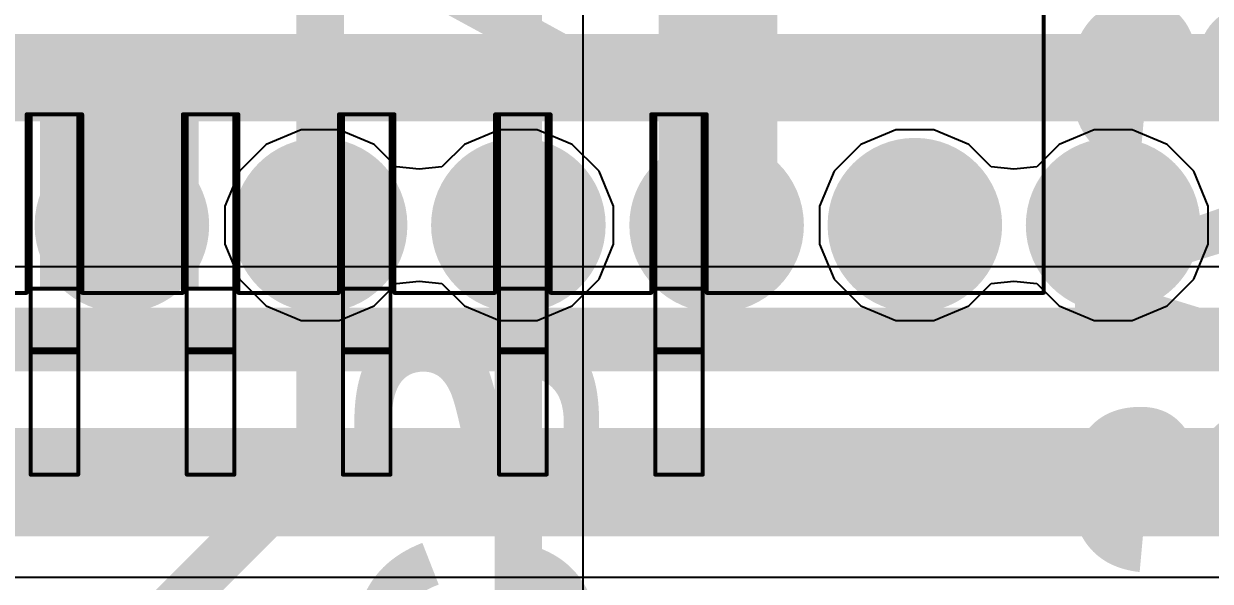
# Model space of a CAD drawing. Header units: inches. Extents: x -11 to 5433, y -4 to 5447.
# Drawn here: x 20.394 to 24.194, y -0.704 to 1.082 of the extents above; entities that cross this region are included whole.
import ezdxf

# ---------------------------------------------------------------- set-up
doc = ezdxf.new("R2010")
doc.units = ezdxf.units.IN
for name, color, linetype in [('Bottom Layer', 5, 'Continuous'), ('Bottom Overlay', 54, 'Continuous'), ('Ground', 16, 'Continuous'), ('Mechanical 4', 56, 'Continuous'), ('Top Layer', 1, 'Continuous'), ('Top Overlay', 2, 'Continuous'), ('Top Paste', 8, 'Continuous'), ('Top Solder', 216, 'Continuous')]:
    doc.layers.add(name, color=color, linetype=linetype)
doc.styles.add('Arial_Bold', font='', dxfattribs={"height": 0.2})
doc.styles.get('Arial_Bold').set_extended_font_data('Arial', bold=True)

# ---------------------------------------------------------------- blocks, each defined once
blk = doc.blocks.new('ADM6_30_01_5_L_4_2_A_TR_158')
at = {"layer": 'Top Layer'}
h = blk.add_hatch(color=1, dxfattribs=at)
edge = h.paths.add_edge_path()
edge.add_arc((-8.5725, 1.75), 0.178, 0, 360)
h = blk.add_hatch(color=1, dxfattribs=at)
edge = h.paths.add_edge_path()
edge.add_arc((-7.9375, 1.75), 0.178, 0, 360)
h = blk.add_hatch(color=1, dxfattribs=at)
edge = h.paths.add_edge_path()
edge.add_arc((-7.3025, 1.75), 0.178, 0, 360)
h = blk.add_hatch(color=1, dxfattribs=at)
edge = h.paths.add_edge_path()
edge.add_arc((-6.6675, 1.75), 0.178, 0, 360)
h = blk.add_hatch(color=1, dxfattribs=at)
edge = h.paths.add_edge_path()
edge.add_arc((-6.0325, 1.75), 0.178, 0, 360)
h = blk.add_hatch(color=1, dxfattribs=at)
edge = h.paths.add_edge_path()
edge.add_arc((-5.3975, 1.75), 0.178, 0, 360)
at = {"layer": 'Top Paste'}
h = blk.add_hatch(color=8, dxfattribs=at)
edge = h.paths.add_edge_path()
edge.add_arc((-8.5725, 1.75), 0.178, 0, 360)
h = blk.add_hatch(color=8, dxfattribs=at)
edge = h.paths.add_edge_path()
edge.add_arc((-7.9375, 1.75), 0.178, 0, 360)
h = blk.add_hatch(color=8, dxfattribs=at)
edge = h.paths.add_edge_path()
edge.add_arc((-7.3025, 1.75), 0.178, 0, 360)
h = blk.add_hatch(color=8, dxfattribs=at)
edge = h.paths.add_edge_path()
edge.add_arc((-6.6675, 1.75), 0.178, 0, 360)
h = blk.add_hatch(color=8, dxfattribs=at)
edge = h.paths.add_edge_path()
edge.add_arc((-6.0325, 1.75), 0.178, 0, 360)
h = blk.add_hatch(color=8, dxfattribs=at)
edge = h.paths.add_edge_path()
edge.add_arc((-5.3975, 1.75), 0.178, 0, 360)
at = {"layer": 'Top Solder'}
h = blk.add_hatch(color=216, dxfattribs=at)
edge = h.paths.add_edge_path()
edge.add_arc((-8.5725, 1.75), 0.2796, 0, 360)
h = blk.add_hatch(color=216, dxfattribs=at)
edge = h.paths.add_edge_path()
edge.add_arc((-7.9375, 1.75), 0.2796, 0, 360)
h = blk.add_hatch(color=216, dxfattribs=at)
edge = h.paths.add_edge_path()
edge.add_arc((-7.3025, 1.75), 0.2796, 0, 360)
h = blk.add_hatch(color=216, dxfattribs=at)
edge = h.paths.add_edge_path()
edge.add_arc((-6.6675, 1.75), 0.2796, 0, 360)
h = blk.add_hatch(color=216, dxfattribs=at)
edge = h.paths.add_edge_path()
edge.add_arc((-6.0325, 1.75), 0.2796, 0, 360)
h = blk.add_hatch(color=216, dxfattribs=at)
edge = h.paths.add_edge_path()
edge.add_arc((-5.3975, 1.75), 0.2796, 0, 360)
at = {"layer": 'Top Overlay'}
blk.add_lwpolyline([(11.178, 2.5, 0.2, 0.2, 0), (-11.178, 2.5, 0.2, 0.2, 0)], format="xyseb", dxfattribs=at)

msp = doc.modelspace()

# ---------------------------------------------------------------- hatches: boundary and pattern name
at = {"layer": 'Top Layer'}
for points in [[(22.4271, 0.2362), (22.8081, 0.2362), (22.8081, 1.6078), (22.4271, 1.6078)], [(8.0081, 0.7696), (24.7131, 0.7696), (24.7131, 1.049), (8.0081, 1.049)], [(20.4459, 0.2362), (20.9539, 0.2362), (20.9539, 1.049), (20.4459, 1.049)]]:
    msp.add_hatch(color=1, dxfattribs=at).paths.add_polyline_path(points)

# ---------------------------------------------------------------- linework, layer by layer
at = {"layer": 'Bottom Layer'}
msp.add_line((22.1853, -0.8463), (22.1853, 1.9552), dxfattribs=at)
for points in [[(21.9781, -0.8463, 0.1524, 0.1524, 0), (21.9781, 2.3316, 0.1524, 0.1524, 0)], [(21.3431, -0.3133, 0.1524, 0.1524, 0), (21.3431, 1.9763, 0.1524, 0.1524, 0)], [(19.345, -2.3114, 0.1524, 0.1524, 0), (21.3431, -0.3133, 0.1524, 0.1524, 0)]]:
    msp.add_lwpolyline(points, format="xyseb", dxfattribs=at)
msp.add_lwpolyline([(21.305, -0.3133, 0.0762, 0.0762, 1), (21.3812, -0.3133, 0.0762, 0.0762, 1)], format="xyseb", close=True, dxfattribs=at)
msp.add_lwpolyline([(21.305, -0.3133, 0.0762, 0.0762, 1), (21.3812, -0.3133, 0.0762, 0.0762, 1)], format="xyseb", close=True, dxfattribs=at)
at = {"layer": 'Ground'}
for p, q in [((25.5163, 0.3037), (17.7702, 0.3037)), ((17.5521, -0.691), (34.0787, -0.691))]:
    msp.add_line(p, q, dxfattribs=at)
for points in [[(17.6737, 0.0707, 0.2032, 0.2032, 0), (38.3231, 0.0707, 0.2032, 0.2032, 0)], [(17.5521, -0.4579, 0.2032, 0.2032, 0), (37.0817, -0.4579, 0.2032, 0.2032, 0)]]:
    msp.add_lwpolyline(points, format="xyseb", dxfattribs=at)
at = {"layer": 'Mechanical 4'}
for points in [[(23.661, 0.22, 0.0127, 0.0127, 0), (23.661, 1.4265, 0.0127, 0.0127, 0)], [(20.4032, 0.22, 0.0127, 0.0127, 0), (20.4032, 0.7915, 0.0127, 0.0127, 0)], [(20.4032, 0.7915, 0.0127, 0.0127, 0), (20.581, 0.7915, 0.0127, 0.0127, 0)], [(20.4159, -0.362, 0.0127, 0.0127, 0), (20.4159, 0.7915, 0.0127, 0.0127, 0)], [(20.5683, -0.362, 0.0127, 0.0127, 0), (20.5683, 0.7915, 0.0127, 0.0127, 0)], [(20.581, 0.22, 0.0127, 0.0127, 0), (20.581, 0.7915, 0.0127, 0.0127, 0)], [(20.9033, 0.22, 0.0127, 0.0127, 0), (20.9033, 0.7915, 0.0127, 0.0127, 0)], [(20.9033, 0.7915, 0.0127, 0.0127, 0), (21.0811, 0.7915, 0.0127, 0.0127, 0)], [(20.916, -0.362, 0.0127, 0.0127, 0), (20.916, 0.7915, 0.0127, 0.0127, 0)], [(21.0684, -0.362, 0.0127, 0.0127, 0), (21.0684, 0.7915, 0.0127, 0.0127, 0)], [(21.0811, 0.22, 0.0127, 0.0127, 0), (21.0811, 0.7915, 0.0127, 0.0127, 0)], [(21.4034, 0.22, 0.0127, 0.0127, 0), (21.4034, 0.7915, 0.0127, 0.0127, 0)], [(21.4034, 0.7915, 0.0127, 0.0127, 0), (21.5812, 0.7915, 0.0127, 0.0127, 0)], [(21.4161, -0.362, 0.0127, 0.0127, 0), (21.4161, 0.7915, 0.0127, 0.0127, 0)], [(21.5685, -0.362, 0.0127, 0.0127, 0), (21.5685, 0.7915, 0.0127, 0.0127, 0)], [(21.5812, 0.22, 0.0127, 0.0127, 0), (21.5812, 0.7915, 0.0127, 0.0127, 0)], [(21.9035, 0.22, 0.0127, 0.0127, 0), (21.9035, 0.7915, 0.0127, 0.0127, 0)], [(21.9035, 0.7915, 0.0127, 0.0127, 0), (22.0813, 0.7915, 0.0127, 0.0127, 0)], [(21.9162, -0.362, 0.0127, 0.0127, 0), (21.9162, 0.7915, 0.0127, 0.0127, 0)], [(22.0686, -0.362, 0.0127, 0.0127, 0), (22.0686, 0.7915, 0.0127, 0.0127, 0)], [(22.0813, 0.22, 0.0127, 0.0127, 0), (22.0813, 0.7915, 0.0127, 0.0127, 0)], [(22.4037, 0.22, 0.0127, 0.0127, 0), (22.4037, 0.7915, 0.0127, 0.0127, 0)], [(22.4037, 0.7915, 0.0127, 0.0127, 0), (22.5815, 0.7915, 0.0127, 0.0127, 0)], [(22.4164, -0.362, 0.0127, 0.0127, 0), (22.4164, 0.7915, 0.0127, 0.0127, 0)], [(22.5688, -0.362, 0.0127, 0.0127, 0), (22.5688, 0.7915, 0.0127, 0.0127, 0)], [(22.5815, 0.22, 0.0127, 0.0127, 0), (22.5815, 0.7915, 0.0127, 0.0127, 0)], [(20.4159, 0.233, 0.0127, 0.0127, 0), (20.5683, 0.233, 0.0127, 0.0127, 0)], [(20.916, 0.233, 0.0127, 0.0127, 0), (21.0684, 0.233, 0.0127, 0.0127, 0)], [(21.4161, 0.233, 0.0127, 0.0127, 0), (21.5685, 0.233, 0.0127, 0.0127, 0)], [(21.9162, 0.233, 0.0127, 0.0127, 0), (22.0686, 0.233, 0.0127, 0.0127, 0)], [(22.4164, 0.233, 0.0127, 0.0127, 0), (22.5688, 0.233, 0.0127, 0.0127, 0)], [(20.0808, 0.22, 0.0127, 0.0127, 0), (20.4032, 0.22, 0.0127, 0.0127, 0)], [(20.581, 0.22, 0.0127, 0.0127, 0), (20.9033, 0.22, 0.0127, 0.0127, 0)], [(21.0811, 0.22, 0.0127, 0.0127, 0), (21.4034, 0.22, 0.0127, 0.0127, 0)], [(21.5812, 0.22, 0.0127, 0.0127, 0), (21.9035, 0.22, 0.0127, 0.0127, 0)], [(22.0813, 0.22, 0.0127, 0.0127, 0), (22.4037, 0.22, 0.0127, 0.0127, 0)], [(22.5815, 0.22, 0.0127, 0.0127, 0), (23.661, 0.22, 0.0127, 0.0127, 0)], [(20.4159, 0.0397, 0.0127, 0.0127, 0), (20.5683, 0.0397, 0.0127, 0.0127, 0)], [(20.916, 0.0397, 0.0127, 0.0127, 0), (21.0684, 0.0397, 0.0127, 0.0127, 0)], [(21.4161, 0.0397, 0.0127, 0.0127, 0), (21.5685, 0.0397, 0.0127, 0.0127, 0)], [(21.9162, 0.0397, 0.0127, 0.0127, 0), (22.0686, 0.0397, 0.0127, 0.0127, 0)], [(22.4164, 0.0397, 0.0127, 0.0127, 0), (22.5688, 0.0397, 0.0127, 0.0127, 0)], [(20.4159, 0.0293, 0.0127, 0.0127, 0), (20.5683, 0.0293, 0.0127, 0.0127, 0)], [(20.916, 0.0293, 0.0127, 0.0127, 0), (21.0684, 0.0293, 0.0127, 0.0127, 0)], [(21.4161, 0.0293, 0.0127, 0.0127, 0), (21.5685, 0.0293, 0.0127, 0.0127, 0)], [(21.9162, 0.0293, 0.0127, 0.0127, 0), (22.0686, 0.0293, 0.0127, 0.0127, 0)], [(22.4164, 0.0293, 0.0127, 0.0127, 0), (22.5688, 0.0293, 0.0127, 0.0127, 0)], [(20.4159, -0.362, 0.0127, 0.0127, 0), (20.5683, -0.362, 0.0127, 0.0127, 0)], [(20.916, -0.362, 0.0127, 0.0127, 0), (21.0684, -0.362, 0.0127, 0.0127, 0)], [(21.4161, -0.362, 0.0127, 0.0127, 0), (21.5685, -0.362, 0.0127, 0.0127, 0)], [(21.9162, -0.362, 0.0127, 0.0127, 0), (22.0686, -0.362, 0.0127, 0.0127, 0)], [(22.4164, -0.362, 0.0127, 0.0127, 0), (22.5688, -0.362, 0.0127, 0.0127, 0)]]:
    msp.add_lwpolyline(points, format="xyseb", dxfattribs=at)
for points in [[(20.4, 0.7915, 0.00635, 0.00635, 1), (20.4063, 0.7915, 0.00635, 0.00635, 1)], [(20.4, 0.7915, 0.00635, 0.00635, 1), (20.4063, 0.7915, 0.00635, 0.00635, 1)], [(20.4127, 0.7915, 0.00635, 0.00635, 1), (20.419, 0.7915, 0.00635, 0.00635, 1)], [(20.5651, 0.7915, 0.00635, 0.00635, 1), (20.5714, 0.7915, 0.00635, 0.00635, 1)], [(20.5778, 0.7915, 0.00635, 0.00635, 1), (20.5841, 0.7915, 0.00635, 0.00635, 1)], [(20.5778, 0.7915, 0.00635, 0.00635, 1), (20.5841, 0.7915, 0.00635, 0.00635, 1)], [(20.9001, 0.7915, 0.00635, 0.00635, 1), (20.9065, 0.7915, 0.00635, 0.00635, 1)], [(20.9001, 0.7915, 0.00635, 0.00635, 1), (20.9065, 0.7915, 0.00635, 0.00635, 1)], [(20.9128, 0.7915, 0.00635, 0.00635, 1), (20.9192, 0.7915, 0.00635, 0.00635, 1)], [(21.0652, 0.7915, 0.00635, 0.00635, 1), (21.0716, 0.7915, 0.00635, 0.00635, 1)], [(21.0779, 0.7915, 0.00635, 0.00635, 1), (21.0843, 0.7915, 0.00635, 0.00635, 1)], [(21.0779, 0.7915, 0.00635, 0.00635, 1), (21.0843, 0.7915, 0.00635, 0.00635, 1)], [(21.4002, 0.7915, 0.00635, 0.00635, 1), (21.4066, 0.7915, 0.00635, 0.00635, 1)], [(21.4002, 0.7915, 0.00635, 0.00635, 1), (21.4066, 0.7915, 0.00635, 0.00635, 1)], [(21.4129, 0.7915, 0.00635, 0.00635, 1), (21.4193, 0.7915, 0.00635, 0.00635, 1)], [(21.5653, 0.7915, 0.00635, 0.00635, 1), (21.5717, 0.7915, 0.00635, 0.00635, 1)], [(21.578, 0.7915, 0.00635, 0.00635, 1), (21.5844, 0.7915, 0.00635, 0.00635, 1)], [(21.578, 0.7915, 0.00635, 0.00635, 1), (21.5844, 0.7915, 0.00635, 0.00635, 1)], [(21.9004, 0.7915, 0.00635, 0.00635, 1), (21.9067, 0.7915, 0.00635, 0.00635, 1)], [(21.9004, 0.7915, 0.00635, 0.00635, 1), (21.9067, 0.7915, 0.00635, 0.00635, 1)], [(21.9131, 0.7915, 0.00635, 0.00635, 1), (21.9194, 0.7915, 0.00635, 0.00635, 1)], [(22.0655, 0.7915, 0.00635, 0.00635, 1), (22.0718, 0.7915, 0.00635, 0.00635, 1)], [(22.0782, 0.7915, 0.00635, 0.00635, 1), (22.0845, 0.7915, 0.00635, 0.00635, 1)], [(22.0782, 0.7915, 0.00635, 0.00635, 1), (22.0845, 0.7915, 0.00635, 0.00635, 1)], [(22.4005, 0.7915, 0.00635, 0.00635, 1), (22.4068, 0.7915, 0.00635, 0.00635, 1)], [(22.4005, 0.7915, 0.00635, 0.00635, 1), (22.4068, 0.7915, 0.00635, 0.00635, 1)], [(22.4132, 0.7915, 0.00635, 0.00635, 1), (22.4195, 0.7915, 0.00635, 0.00635, 1)], [(22.5656, 0.7915, 0.00635, 0.00635, 1), (22.5719, 0.7915, 0.00635, 0.00635, 1)], [(22.5783, 0.7915, 0.00635, 0.00635, 1), (22.5846, 0.7915, 0.00635, 0.00635, 1)], [(22.5783, 0.7915, 0.00635, 0.00635, 1), (22.5846, 0.7915, 0.00635, 0.00635, 1)], [(20.4127, 0.233, 0.00635, 0.00635, 1), (20.419, 0.233, 0.00635, 0.00635, 1)], [(20.5651, 0.233, 0.00635, 0.00635, 1), (20.5714, 0.233, 0.00635, 0.00635, 1)], [(20.9128, 0.233, 0.00635, 0.00635, 1), (20.9192, 0.233, 0.00635, 0.00635, 1)], [(21.0652, 0.233, 0.00635, 0.00635, 1), (21.0716, 0.233, 0.00635, 0.00635, 1)], [(21.4129, 0.233, 0.00635, 0.00635, 1), (21.4193, 0.233, 0.00635, 0.00635, 1)], [(21.5653, 0.233, 0.00635, 0.00635, 1), (21.5717, 0.233, 0.00635, 0.00635, 1)], [(21.9131, 0.233, 0.00635, 0.00635, 1), (21.9194, 0.233, 0.00635, 0.00635, 1)], [(22.0655, 0.233, 0.00635, 0.00635, 1), (22.0718, 0.233, 0.00635, 0.00635, 1)], [(22.4132, 0.233, 0.00635, 0.00635, 1), (22.4195, 0.233, 0.00635, 0.00635, 1)], [(22.5656, 0.233, 0.00635, 0.00635, 1), (22.5719, 0.233, 0.00635, 0.00635, 1)], [(20.4, 0.22, 0.00635, 0.00635, 1), (20.4063, 0.22, 0.00635, 0.00635, 1)], [(20.4, 0.22, 0.00635, 0.00635, 1), (20.4063, 0.22, 0.00635, 0.00635, 1)], [(20.5778, 0.22, 0.00635, 0.00635, 1), (20.5841, 0.22, 0.00635, 0.00635, 1)], [(20.5778, 0.22, 0.00635, 0.00635, 1), (20.5841, 0.22, 0.00635, 0.00635, 1)], [(20.9001, 0.22, 0.00635, 0.00635, 1), (20.9065, 0.22, 0.00635, 0.00635, 1)], [(20.9001, 0.22, 0.00635, 0.00635, 1), (20.9065, 0.22, 0.00635, 0.00635, 1)], [(21.0779, 0.22, 0.00635, 0.00635, 1), (21.0843, 0.22, 0.00635, 0.00635, 1)], [(21.0779, 0.22, 0.00635, 0.00635, 1), (21.0843, 0.22, 0.00635, 0.00635, 1)], [(21.4002, 0.22, 0.00635, 0.00635, 1), (21.4066, 0.22, 0.00635, 0.00635, 1)], [(21.4002, 0.22, 0.00635, 0.00635, 1), (21.4066, 0.22, 0.00635, 0.00635, 1)], [(21.578, 0.22, 0.00635, 0.00635, 1), (21.5844, 0.22, 0.00635, 0.00635, 1)], [(21.578, 0.22, 0.00635, 0.00635, 1), (21.5844, 0.22, 0.00635, 0.00635, 1)], [(21.9004, 0.22, 0.00635, 0.00635, 1), (21.9067, 0.22, 0.00635, 0.00635, 1)], [(21.9004, 0.22, 0.00635, 0.00635, 1), (21.9067, 0.22, 0.00635, 0.00635, 1)], [(22.0782, 0.22, 0.00635, 0.00635, 1), (22.0845, 0.22, 0.00635, 0.00635, 1)], [(22.0782, 0.22, 0.00635, 0.00635, 1), (22.0845, 0.22, 0.00635, 0.00635, 1)], [(22.4005, 0.22, 0.00635, 0.00635, 1), (22.4068, 0.22, 0.00635, 0.00635, 1)], [(22.4005, 0.22, 0.00635, 0.00635, 1), (22.4068, 0.22, 0.00635, 0.00635, 1)], [(22.5783, 0.22, 0.00635, 0.00635, 1), (22.5846, 0.22, 0.00635, 0.00635, 1)], [(22.5783, 0.22, 0.00635, 0.00635, 1), (22.5846, 0.22, 0.00635, 0.00635, 1)], [(23.6578, 0.22, 0.00635, 0.00635, 1), (23.6641, 0.22, 0.00635, 0.00635, 1)], [(23.6578, 0.22, 0.00635, 0.00635, 1), (23.6641, 0.22, 0.00635, 0.00635, 1)], [(20.4127, 0.0397, 0.00635, 0.00635, 1), (20.419, 0.0397, 0.00635, 0.00635, 1)], [(20.5651, 0.0397, 0.00635, 0.00635, 1), (20.5714, 0.0397, 0.00635, 0.00635, 1)], [(20.9128, 0.0397, 0.00635, 0.00635, 1), (20.9192, 0.0397, 0.00635, 0.00635, 1)], [(21.0652, 0.0397, 0.00635, 0.00635, 1), (21.0716, 0.0397, 0.00635, 0.00635, 1)], [(21.4129, 0.0397, 0.00635, 0.00635, 1), (21.4193, 0.0397, 0.00635, 0.00635, 1)], [(21.5653, 0.0397, 0.00635, 0.00635, 1), (21.5717, 0.0397, 0.00635, 0.00635, 1)], [(21.9131, 0.0397, 0.00635, 0.00635, 1), (21.9194, 0.0397, 0.00635, 0.00635, 1)], [(22.0655, 0.0397, 0.00635, 0.00635, 1), (22.0718, 0.0397, 0.00635, 0.00635, 1)], [(22.4132, 0.0397, 0.00635, 0.00635, 1), (22.4195, 0.0397, 0.00635, 0.00635, 1)], [(22.5656, 0.0397, 0.00635, 0.00635, 1), (22.5719, 0.0397, 0.00635, 0.00635, 1)], [(20.4127, 0.0293, 0.00635, 0.00635, 1), (20.419, 0.0293, 0.00635, 0.00635, 1)], [(20.5651, 0.0293, 0.00635, 0.00635, 1), (20.5714, 0.0293, 0.00635, 0.00635, 1)], [(20.9128, 0.0293, 0.00635, 0.00635, 1), (20.9192, 0.0293, 0.00635, 0.00635, 1)], [(21.0652, 0.0293, 0.00635, 0.00635, 1), (21.0716, 0.0293, 0.00635, 0.00635, 1)], [(21.4129, 0.0293, 0.00635, 0.00635, 1), (21.4193, 0.0293, 0.00635, 0.00635, 1)], [(21.5653, 0.0293, 0.00635, 0.00635, 1), (21.5717, 0.0293, 0.00635, 0.00635, 1)], [(21.9131, 0.0293, 0.00635, 0.00635, 1), (21.9194, 0.0293, 0.00635, 0.00635, 1)], [(22.0655, 0.0293, 0.00635, 0.00635, 1), (22.0718, 0.0293, 0.00635, 0.00635, 1)], [(22.4132, 0.0293, 0.00635, 0.00635, 1), (22.4195, 0.0293, 0.00635, 0.00635, 1)], [(22.5656, 0.0293, 0.00635, 0.00635, 1), (22.5719, 0.0293, 0.00635, 0.00635, 1)], [(20.4127, -0.362, 0.00635, 0.00635, 1), (20.419, -0.362, 0.00635, 0.00635, 1)], [(20.4127, -0.362, 0.00635, 0.00635, 1), (20.419, -0.362, 0.00635, 0.00635, 1)], [(20.5651, -0.362, 0.00635, 0.00635, 1), (20.5714, -0.362, 0.00635, 0.00635, 1)], [(20.5651, -0.362, 0.00635, 0.00635, 1), (20.5714, -0.362, 0.00635, 0.00635, 1)], [(20.9128, -0.362, 0.00635, 0.00635, 1), (20.9192, -0.362, 0.00635, 0.00635, 1)], [(20.9128, -0.362, 0.00635, 0.00635, 1), (20.9192, -0.362, 0.00635, 0.00635, 1)], [(21.0652, -0.362, 0.00635, 0.00635, 1), (21.0716, -0.362, 0.00635, 0.00635, 1)], [(21.0652, -0.362, 0.00635, 0.00635, 1), (21.0716, -0.362, 0.00635, 0.00635, 1)], [(21.4129, -0.362, 0.00635, 0.00635, 1), (21.4193, -0.362, 0.00635, 0.00635, 1)], [(21.4129, -0.362, 0.00635, 0.00635, 1), (21.4193, -0.362, 0.00635, 0.00635, 1)], [(21.5653, -0.362, 0.00635, 0.00635, 1), (21.5717, -0.362, 0.00635, 0.00635, 1)], [(21.5653, -0.362, 0.00635, 0.00635, 1), (21.5717, -0.362, 0.00635, 0.00635, 1)], [(21.9131, -0.362, 0.00635, 0.00635, 1), (21.9194, -0.362, 0.00635, 0.00635, 1)], [(21.9131, -0.362, 0.00635, 0.00635, 1), (21.9194, -0.362, 0.00635, 0.00635, 1)], [(22.0655, -0.362, 0.00635, 0.00635, 1), (22.0718, -0.362, 0.00635, 0.00635, 1)], [(22.0655, -0.362, 0.00635, 0.00635, 1), (22.0718, -0.362, 0.00635, 0.00635, 1)], [(22.4132, -0.362, 0.00635, 0.00635, 1), (22.4195, -0.362, 0.00635, 0.00635, 1)], [(22.4132, -0.362, 0.00635, 0.00635, 1), (22.4195, -0.362, 0.00635, 0.00635, 1)], [(22.5656, -0.362, 0.00635, 0.00635, 1), (22.5719, -0.362, 0.00635, 0.00635, 1)], [(22.5656, -0.362, 0.00635, 0.00635, 1), (22.5719, -0.362, 0.00635, 0.00635, 1)]]:
    msp.add_lwpolyline(points, format="xyseb", close=True, dxfattribs=at)
at = {"layer": 'Top Layer'}
for p, q in [((21.2824, 0.7417), (21.1703, 0.6953)), ((21.4038, 0.7417), (21.2824, 0.7417)), ((21.5159, 0.6953), (21.4038, 0.7417)), ((21.9174, 0.7417), (21.8053, 0.6953)), ((22.0388, 0.7417), (21.9174, 0.7417)), ((22.1509, 0.6953), (22.0388, 0.7417)), ((23.1874, 0.7417), (23.0753, 0.6953)), ((23.3088, 0.7417), (23.1874, 0.7417)), ((23.4209, 0.6953), (23.3088, 0.7417)), ((23.8224, 0.7417), (23.7103, 0.6953)), ((23.9438, 0.7417), (23.8224, 0.7417)), ((24.0559, 0.6953), (23.9438, 0.7417)), ((21.1703, 0.6953), (21.0845, 0.6095)), ((21.5878, 0.6234), (21.5159, 0.6953)), ((21.8053, 0.6953), (21.7334, 0.6234)), ((22.2367, 0.6095), (22.1509, 0.6953)), ((23.0753, 0.6953), (22.9895, 0.6095)), ((23.4928, 0.6234), (23.4209, 0.6953)), ((23.7103, 0.6953), (23.6384, 0.6234)), ((24.1417, 0.6095), (24.0559, 0.6953)), ((21.0845, 0.6095), (21.0381, 0.4974)), ((21.6606, 0.6157), (21.5878, 0.6234)), ((21.7334, 0.6234), (21.6606, 0.6157)), ((22.2831, 0.4974), (22.2367, 0.6095)), ((22.9895, 0.6095), (22.9431, 0.4974)), ((23.5656, 0.6157), (23.4928, 0.6234)), ((23.6384, 0.6234), (23.5656, 0.6157)), ((24.1881, 0.4974), (24.1417, 0.6095)), ((21.0381, 0.4974), (21.0381, 0.3761)), ((22.2831, 0.3761), (22.2831, 0.4974)), ((22.9431, 0.4974), (22.9431, 0.3761)), ((24.1881, 0.3761), (24.1881, 0.4974)), ((21.0381, 0.3761), (21.0845, 0.264)), ((22.2367, 0.264), (22.2831, 0.3761)), ((22.9431, 0.3761), (22.9895, 0.264)), ((24.1417, 0.264), (24.1881, 0.3761)), ((21.0845, 0.264), (21.1703, 0.1782)), ((21.5159, 0.1782), (21.5878, 0.2501)), ((21.5878, 0.2501), (21.6606, 0.2578)), ((21.6606, 0.2578), (21.7334, 0.2501)), ((21.7334, 0.2501), (21.8053, 0.1782)), ((22.1509, 0.1782), (22.2367, 0.264)), ((22.9895, 0.264), (23.0753, 0.1782)), ((23.4209, 0.1782), (23.4928, 0.2501)), ((23.4928, 0.2501), (23.5656, 0.2578)), ((23.5656, 0.2578), (23.6384, 0.2501)), ((23.6384, 0.2501), (23.7103, 0.1782)), ((24.0559, 0.1782), (24.1417, 0.264)), ((21.1703, 0.1782), (21.2824, 0.1317)), ((21.4038, 0.1317), (21.5159, 0.1782)), ((21.8053, 0.1782), (21.9174, 0.1317)), ((22.0388, 0.1317), (22.1509, 0.1782)), ((23.0753, 0.1782), (23.1874, 0.1317)), ((23.3088, 0.1317), (23.4209, 0.1782)), ((23.7103, 0.1782), (23.8224, 0.1317)), ((23.9438, 0.1317), (24.0559, 0.1782)), ((21.2824, 0.1317), (21.4038, 0.1317)), ((21.9174, 0.1317), (22.0388, 0.1317)), ((23.1874, 0.1317), (23.3088, 0.1317)), ((23.8224, 0.1317), (23.9438, 0.1317))]:
    msp.add_line(p, q, dxfattribs=at)

# ---------------------------------------------------------------- block references
at = {"rotation": 180}
msp.add_blockref('ADM6_30_01_5_L_4_2_A_TR_158', (15.3106, 2.1867), dxfattribs=at)

# ---------------------------------------------------------------- texts
at = {"layer": 'Bottom Overlay', "style": 'Arial_Bold', "text_generation_flag": 2}
for s, p in [('CS_N', (21.4634, -1.3202)), ('+3V3', (23.761, -1.3202))]:
    msp.add_text(s, height=0.762, rotation=270, dxfattribs=at).set_placement(p)

doc.saveas('drawing.dxf')
